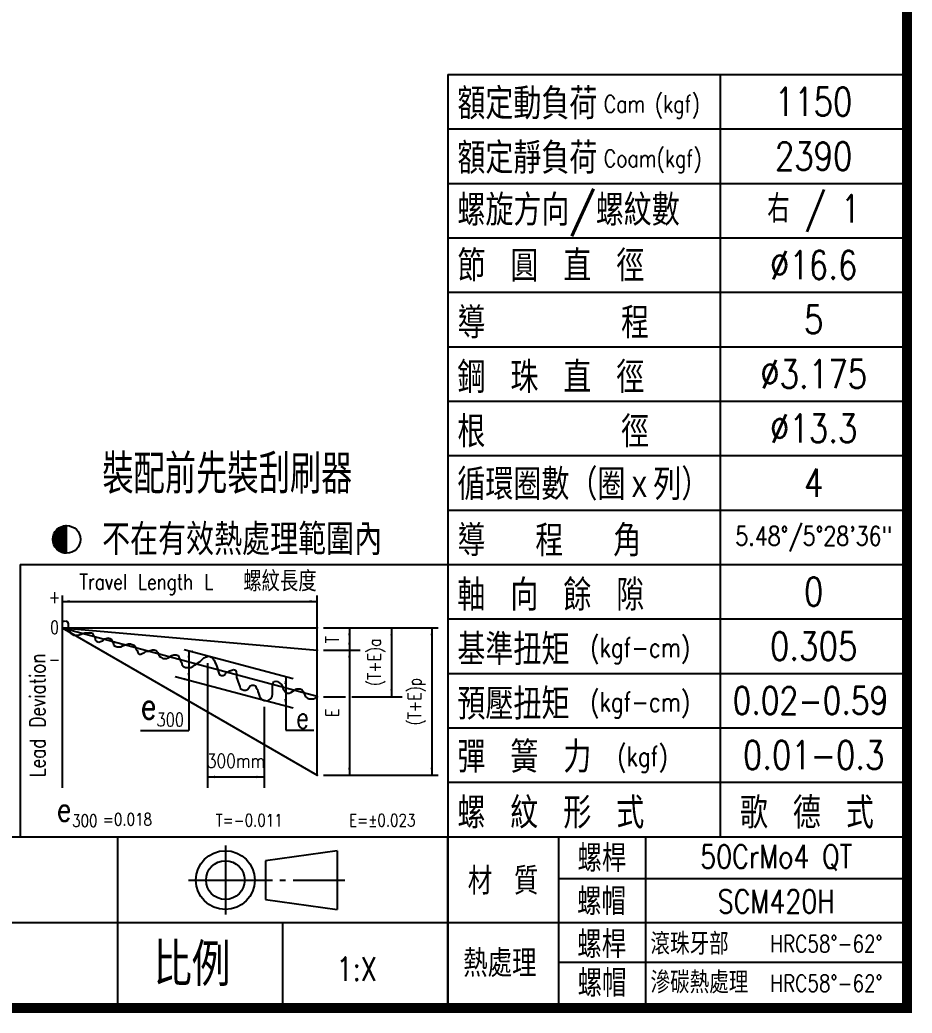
# Model space of a CAD drawing. Header units: millimetres. Extents: x 2335 to 2657, y 96 to 324.
# Drawn here: x 2562.4 to 2657, y 96.1 to 201.4 of the extents above; entities that cross this region are included whole.
import ezdxf
from ezdxf.enums import TextEntityAlignment as Align

# ---------------------------------------------------------------- set-up
doc = ezdxf.new("R2010")
doc.units = ezdxf.units.MM
doc.header["$LTSCALE"] = 10
doc.layers.get('0').update_dxf_attribs({"linetype": 'CONTINUOUS'})
doc.layers.add('AM_4', color=3, linetype='CONTINUOUS', lineweight=25)
doc.layers.add('標籤(紅)', color=2, linetype='CONTINUOUS', lineweight=30)
doc.styles.add('SIMPLEX', font='SIMPLEX.shx', dxfattribs={"width": 0.8, "height": 3, "bigfont": 'chineset.shx'})
doc.styles.get("Standard").update_dxf_attribs({"font": 'TXT', "width": 0.8, "bigfont": 'CHINESET'})

# ---------------------------------------------------------------- blocks, each defined once
blk = doc.blocks.new('*X2')
at = {"color": 0}
for p, q in [((508.43, 86.75), (512.19, 86.75)), ((508.45, 86.8), (512.19, 86.8)), ((508.47, 86.85), (512.19, 86.85)), ((508.49, 86.9), (512.19, 86.9)), ((508.51, 86.95), (512.19, 86.95)), ((508.54, 87), (512.19, 87)), ((508.56, 87.05), (512.19, 87.05)), ((508.58, 87.1), (512.19, 87.1)), ((508.61, 87.15), (512.19, 87.15)), ((508.63, 87.2), (512.19, 87.2)), ((508.66, 87.25), (512.19, 87.25)), ((508.68, 87.3), (512.19, 87.3)), ((508.71, 87.35), (512.19, 87.35)), ((508.74, 87.4), (512.19, 87.4)), ((508.77, 87.45), (512.19, 87.45)), ((508.8, 87.5), (512.19, 87.5)), ((508.83, 87.55), (512.19, 87.55)), ((508.87, 87.6), (512.19, 87.6)), ((508.9, 87.65), (512.19, 87.65)), ((508.94, 87.7), (512.19, 87.7)), ((508.97, 87.75), (512.19, 87.75)), ((509.01, 87.8), (512.19, 87.8)), ((509.05, 87.85), (512.19, 87.85)), ((509.09, 87.9), (512.19, 87.9)), ((509.13, 87.95), (512.19, 87.95)), ((509.18, 88), (512.19, 88)), ((509.22, 88.05), (512.19, 88.05)), ((509.27, 88.1), (512.19, 88.1)), ((509.31, 88.15), (512.19, 88.15)), ((509.36, 88.2), (512.19, 88.2)), ((509.41, 88.25), (512.19, 88.25)), ((509.47, 88.3), (512.19, 88.3)), ((509.52, 88.35), (512.19, 88.35)), ((509.58, 88.4), (512.19, 88.4)), ((509.64, 88.45), (512.19, 88.45)), ((509.7, 88.5), (512.19, 88.5)), ((509.76, 88.55), (512.19, 88.55)), ((509.83, 88.6), (512.19, 88.6)), ((509.9, 88.65), (512.19, 88.65)), ((509.97, 88.7), (512.19, 88.7)), ((510.05, 88.75), (512.19, 88.75)), ((510.13, 88.8), (512.19, 88.8)), ((510.22, 88.85), (512.19, 88.85)), ((510.31, 88.9), (512.19, 88.9)), ((510.41, 88.95), (512.19, 88.95)), ((510.51, 89), (512.19, 89)), ((510.62, 89.05), (512.19, 89.05)), ((510.75, 89.1), (512.19, 89.1)), ((510.89, 89.15), (512.19, 89.15)), ((511.04, 89.2), (512.19, 89.2)), ((511.22, 89.25), (512.19, 89.25)), ((511.45, 89.3), (512.19, 89.3)), ((511.81, 89.35), (512.19, 89.35)), ((508.19, 85.6), (512.19, 85.6)), ((508.19, 85.55), (512.19, 85.55)), ((508.19, 85.5), (512.19, 85.5)), ((508.19, 85.45), (512.19, 85.45)), ((508.19, 85.4), (512.19, 85.4)), ((508.19, 85.35), (512.19, 85.35)), ((508.19, 85.3), (512.19, 85.3)), ((508.19, 85.25), (512.19, 85.25)), ((508.19, 85.2), (512.19, 85.2)), ((508.19, 85.15), (512.19, 85.15)), ((508.2, 85.7), (512.19, 85.7)), ((508.2, 85.65), (512.19, 85.65)), ((508.2, 85.1), (512.19, 85.1)), ((508.2, 85.05), (512.19, 85.05)), ((508.2, 85), (512.19, 85)), ((508.21, 85.8), (512.19, 85.8)), ((508.21, 85.75), (512.19, 85.75)), ((508.21, 84.95), (512.19, 84.95)), ((508.21, 84.9), (512.19, 84.9)), ((508.22, 85.9), (512.19, 85.9)), ((508.22, 85.85), (512.19, 85.85)), ((508.22, 84.85), (512.19, 84.85)), ((508.23, 85.95), (512.19, 85.95)), ((508.23, 84.8), (512.19, 84.8)), ((508.23, 84.75), (512.19, 84.75)), ((508.24, 86), (512.19, 86)), ((508.24, 84.7), (512.19, 84.7)), ((508.25, 86.1), (512.19, 86.1)), ((508.25, 86.05), (512.19, 86.05)), ((508.25, 84.65), (512.19, 84.65)), ((508.26, 86.15), (512.19, 86.15)), ((508.26, 84.6), (512.19, 84.6)), ((508.27, 86.2), (512.19, 86.2)), ((508.27, 84.55), (512.19, 84.55)), ((508.28, 84.5), (512.19, 84.5)), ((508.29, 86.25), (512.19, 86.25)), ((508.29, 84.45), (512.19, 84.45)), ((508.3, 86.3), (512.19, 86.3)), ((508.31, 86.35), (512.19, 86.35)), ((508.31, 84.4), (512.19, 84.4)), ((508.32, 86.4), (512.19, 86.4)), ((508.32, 84.35), (512.19, 84.35)), ((508.33, 84.3), (512.19, 84.3)), ((508.34, 86.45), (512.19, 86.45)), ((508.35, 86.5), (512.19, 86.5)), ((508.35, 84.25), (512.19, 84.25)), ((508.36, 84.2), (512.19, 84.2)), ((508.37, 86.55), (512.19, 86.55)), ((508.38, 86.6), (512.19, 86.6)), ((508.38, 84.15), (512.19, 84.15)), ((508.39, 84.1), (512.19, 84.1)), ((508.4, 86.65), (512.19, 86.65)), ((508.41, 84.05), (512.19, 84.05)), ((508.42, 86.7), (512.19, 86.7)), ((508.43, 84), (512.19, 84)), ((508.45, 83.95), (512.19, 83.95)), ((508.47, 83.9), (512.19, 83.9)), ((508.49, 83.85), (512.19, 83.85)), ((508.51, 83.8), (512.19, 83.8)), ((508.53, 83.75), (512.19, 83.75)), ((508.55, 83.7), (512.19, 83.7)), ((508.57, 83.65), (512.19, 83.65)), ((508.6, 83.6), (512.19, 83.6)), ((508.62, 83.55), (512.19, 83.55)), ((508.65, 83.5), (512.19, 83.5)), ((508.68, 83.45), (512.19, 83.45)), ((508.7, 83.4), (512.19, 83.4)), ((508.73, 83.35), (512.19, 83.35)), ((508.76, 83.3), (512.19, 83.3)), ((508.79, 83.25), (512.19, 83.25)), ((508.83, 83.2), (512.19, 83.2)), ((508.86, 83.15), (512.19, 83.15)), ((508.89, 83.1), (512.19, 83.1)), ((508.93, 83.05), (512.19, 83.05)), ((508.96, 83), (512.19, 83)), ((509, 82.95), (512.19, 82.95)), ((509.04, 82.9), (512.19, 82.9)), ((509.08, 82.85), (512.19, 82.85)), ((509.12, 82.8), (512.19, 82.8)), ((509.16, 82.75), (512.19, 82.75)), ((509.21, 82.7), (512.19, 82.7)), ((509.25, 82.65), (512.19, 82.65)), ((509.3, 82.6), (512.19, 82.6)), ((509.35, 82.55), (512.19, 82.55)), ((509.4, 82.5), (512.19, 82.5)), ((509.45, 82.45), (512.19, 82.45)), ((509.5, 82.4), (512.19, 82.4)), ((509.56, 82.35), (512.19, 82.35)), ((509.62, 82.3), (512.19, 82.3)), ((509.68, 82.25), (512.19, 82.25)), ((509.74, 82.2), (512.19, 82.2)), ((509.81, 82.15), (512.19, 82.15)), ((509.88, 82.1), (512.19, 82.1)), ((509.95, 82.05), (512.19, 82.05)), ((510.03, 82), (512.19, 82)), ((510.11, 81.95), (512.19, 81.95)), ((510.19, 81.9), (512.19, 81.9)), ((510.28, 81.85), (512.19, 81.85)), ((510.38, 81.8), (512.19, 81.8)), ((510.48, 81.75), (512.19, 81.75)), ((510.59, 81.7), (512.19, 81.7)), ((510.71, 81.65), (512.19, 81.65)), ((510.84, 81.6), (512.19, 81.6)), ((510.99, 81.55), (512.19, 81.55)), ((511.17, 81.5), (512.19, 81.5)), ((511.38, 81.45), (512.19, 81.45)), ((511.68, 81.4), (512.19, 81.4))]:
    blk.add_line(p, q, dxfattribs=at)

msp = doc.modelspace()

# ---------------------------------------------------------------- linework, layer by layer
msp.add_lwpolyline([(2335.6655, 96.6513, 1.0666, 1.0666, 0), (2656.4777, 96.6513, 1.0666, 1.0666, 0), (2656.4777, 323.9275, 1.0666, 1.0666, 0), (2335.6655, 323.9275, 1.0666, 1.0666, 0)], format="xyseb", close=True)
at = {"layer": 'AM_4'}
for p, q in [((2607.8101, 195.6172), (2607.8101, 97.1013)), ((2607.8101, 195.6172), (2656.4777, 195.6172)), ((2636.6669, 195.6172), (2636.6669, 114.818)), ((2607.8101, 189.8458), (2656.4777, 189.8458)), ((2607.8101, 184.0745), (2656.4777, 184.0745)), ((2607.8101, 178.3031), (2656.4777, 178.3031)), ((2607.8101, 172.5317), (2656.4777, 172.5317)), ((2607.8101, 166.7604), (2656.4777, 166.7604)), ((2607.8101, 160.989), (2656.4777, 160.989)), ((2607.8101, 155.2176), (2656.4777, 155.2176)), ((2607.8101, 149.4463), (2656.4777, 149.4463)), ((2567.3894, 144.8848), (2567.3894, 147.7992)), ((2562.4636, 143.6749), (2562.4636, 114.818)), ((2562.4636, 143.6749), (2656.4777, 143.6749)), ((2566.9052, 140.3783), (2566.9052, 120.012)), ((2593.9427, 121.3444), (2593.9427, 140.3783)), ((2566.9052, 139.7651), (2593.9427, 139.7651)), ((2566.9052, 137.6522), (2567.1093, 137.6522)), ((2566.9052, 136.9545), (2593.9427, 121.3444)), ((2566.9052, 136.9545), (2593.9427, 136.9545)), ((2566.9052, 136.9545), (2593.9427, 134.589)), ((2566.9052, 136.9545), (2593.9427, 129.7098)), ((2567.1093, 137.6522), (2567.3032, 137.7168)), ((2567.3032, 137.7168), (2567.4972, 137.5876)), ((2567.4972, 137.5876), (2567.5619, 137.3938)), ((2567.5619, 137.3938), (2567.5619, 136.8123)), ((2594.625, 136.9545), (2606.7742, 136.9545)), ((2597.3636, 136.9545), (2597.3636, 134.589)), ((2601.8335, 136.9545), (2601.8335, 129.6409)), ((2606.0939, 136.9545), (2606.0939, 121.3444)), ((2607.8101, 137.9035), (2656.4777, 137.9035)), ((2567.5619, 136.8123), (2567.6912, 136.6185)), ((2567.6912, 136.6185), (2567.7559, 136.4247)), ((2567.7559, 136.4247), (2568.1438, 136.1663)), ((2568.1438, 136.1663), (2568.5318, 136.1663)), ((2568.5318, 136.1663), (2568.7257, 136.2309)), ((2568.7257, 136.2309), (2568.9197, 136.2955)), ((2568.9197, 136.2955), (2569.1137, 136.3601)), ((2569.1137, 136.3601), (2569.3077, 136.4247)), ((2569.3077, 136.4247), (2570.0836, 136.4247)), ((2570.0836, 136.4247), (2570.2129, 136.2309)), ((2570.2129, 136.2309), (2570.3422, 136.037)), ((2570.3422, 136.037), (2570.4069, 135.8432)), ((2570.4069, 135.8432), (2570.4069, 135.6494)), ((2571.3767, 135.7786), (2571.5707, 135.8432)), ((2571.5707, 135.8432), (2571.7647, 135.9078)), ((2571.7647, 135.9078), (2571.9587, 135.8432)), ((2571.9587, 135.8432), (2572.1527, 135.714)), ((2570.4069, 135.6494), (2570.6008, 135.5202)), ((2570.6008, 135.5202), (2570.7948, 135.4556)), ((2570.7948, 135.4556), (2570.9888, 135.5202)), ((2570.9888, 135.5202), (2571.1828, 135.5848)), ((2571.1828, 135.5848), (2571.3767, 135.7786)), ((2572.1527, 135.714), (2572.2173, 135.5202)), ((2572.2173, 135.5202), (2572.3466, 135.3264)), ((2572.3466, 135.3264), (2572.3466, 135.1325)), ((2572.3466, 135.1325), (2572.5406, 135.0033)), ((2572.5406, 135.0033), (2572.7346, 134.9387)), ((2572.7346, 134.9387), (2573.1225, 134.9387)), ((2573.1225, 134.9387), (2573.3165, 135.0679)), ((2573.3165, 135.0679), (2573.5105, 135.1325)), ((2573.5105, 135.1325), (2573.7045, 135.1971)), ((2573.7045, 135.1971), (2573.9631, 135.2617)), ((2573.9631, 135.2617), (2574.1571, 135.2617)), ((2574.1571, 135.2617), (2574.3511, 135.1971)), ((2574.3511, 135.1971), (2574.545, 135.1325)), ((2574.545, 135.1325), (2574.6743, 134.9387)), ((2574.6743, 134.9387), (2574.739, 134.7449)), ((2574.739, 134.7449), (2574.8683, 134.5511)), ((2574.8683, 134.5511), (2574.933, 134.3572)), ((2574.933, 134.3572), (2575.0623, 134.1634)), ((2575.0623, 134.1634), (2575.2563, 134.1634)), ((2575.2563, 134.1634), (2575.4503, 134.2926)), ((2575.4503, 134.2926), (2575.6442, 134.3572)), ((2575.6442, 134.3572), (2575.8382, 134.4865)), ((2575.8382, 134.4865), (2576.0322, 134.4865)), ((2576.0322, 134.4865), (2576.2262, 134.5511)), ((2576.2262, 134.5511), (2576.4848, 134.6157)), ((2576.4848, 134.6157), (2576.6788, 134.6157)), ((2576.6788, 134.6157), (2576.8727, 134.5511)), ((2576.8727, 134.5511), (2577.0667, 134.3572)), ((2577.0667, 134.3572), (2577.1314, 134.1634)), ((2577.1314, 134.1634), (2577.196, 133.9696)), ((2577.196, 133.9696), (2577.39, 133.8404)), ((2577.39, 133.8404), (2577.584, 133.7112)), ((2577.9719, 133.7112), (2578.1659, 133.7758)), ((2578.1659, 133.7758), (2578.5539, 134.0342)), ((2578.5539, 134.0342), (2578.7479, 134.0988)), ((2578.7479, 134.0988), (2579.0065, 134.0988)), ((2579.0065, 134.0988), (2579.2005, 134.0342)), ((2579.2005, 134.0342), (2579.2651, 133.8404)), ((2579.2651, 133.8404), (2579.3944, 133.6465)), ((2579.8579, 134.677), (2591.3995, 131.5844)), ((2580.3417, 134.5474), (2580.3417, 126.0808)), ((2581.7222, 133.5819), (2581.9161, 133.7758)), ((2581.9161, 133.7758), (2582.1101, 133.8404)), ((2582.1101, 133.8404), (2582.3041, 133.905)), ((2582.3041, 133.905), (2582.4981, 133.9696)), ((2582.4981, 133.9696), (2582.692, 133.8404)), ((2582.692, 133.8404), (2582.886, 133.7112)), ((2594.625, 134.589), (2598.5008, 134.589)), ((2597.3636, 134.589), (2597.3636, 121.3444)), ((2577.584, 133.7112), (2577.9719, 133.7112)), ((2579.3944, 133.6465), (2579.4591, 133.4527)), ((2579.4591, 133.4527), (2579.5884, 133.2589)), ((2579.5884, 133.2589), (2579.5884, 133.0651)), ((2579.5884, 133.0651), (2579.7824, 132.8713)), ((2579.7824, 132.8713), (2579.9764, 132.742)), ((2579.9764, 132.742), (2580.5583, 132.742)), ((2580.5583, 132.742), (2580.7523, 132.8713)), ((2580.7523, 132.8713), (2580.9462, 133.0005)), ((2580.9462, 133.0005), (2581.5282, 133.3881)), ((2581.5282, 133.3881), (2581.7222, 133.5819)), ((2582.3041, 133.2227), (2582.3041, 120.0154)), ((2582.886, 133.7112), (2583.0153, 133.5173)), ((2583.0153, 133.5173), (2583.08, 133.3235)), ((2583.08, 133.3235), (2583.2093, 133.1297)), ((2583.2093, 133.1297), (2583.3386, 132.742)), ((2583.3386, 132.742), (2583.4033, 132.5482)), ((2597.3636, 132.9969), (2597.3636, 131.4048)), ((2591.3894, 128.4348), (2578.9077, 131.7792)), ((2583.4033, 132.5482), (2583.4679, 132.3544)), ((2583.4679, 132.3544), (2583.5326, 132.1606)), ((2583.5326, 132.1606), (2583.5973, 131.9667)), ((2583.5973, 131.9667), (2583.7912, 131.9021)), ((2583.7912, 131.9021), (2583.9852, 131.9021)), ((2583.9852, 131.9021), (2584.1792, 132.0314)), ((2584.1792, 132.0314), (2584.3085, 132.2252)), ((2584.3085, 132.2252), (2584.5025, 132.2898)), ((2584.5025, 132.2898), (2584.6965, 132.419)), ((2584.6965, 132.419), (2584.8904, 132.4836)), ((2584.8904, 132.4836), (2585.0844, 132.5482)), ((2585.0844, 132.5482), (2585.2784, 132.4836)), ((2585.2784, 132.4836), (2585.343, 132.2898)), ((2585.343, 132.2898), (2585.4077, 132.096)), ((2585.4077, 132.096), (2585.4077, 131.7083)), ((2585.4077, 131.7083), (2585.4724, 131.5145)), ((2590.6079, 131.7834), (2590.6079, 126.1052)), ((2607.8101, 132.1321), (2656.4777, 132.1321)), ((2585.4724, 131.5145), (2585.537, 131.3207)), ((2585.537, 131.3207), (2585.6663, 130.933)), ((2585.6663, 130.933), (2585.731, 130.7392)), ((2585.731, 130.7392), (2585.7957, 130.5454)), ((2586.5716, 130.4162), (2586.7009, 130.61)), ((2586.7009, 130.61), (2586.8302, 130.8038)), ((2586.8302, 130.8038), (2587.0242, 130.8684)), ((2587.0242, 130.8684), (2587.2182, 130.8684)), ((2587.2182, 130.8684), (2587.4121, 130.8038)), ((2587.4121, 130.8038), (2587.4768, 130.61)), ((2587.4768, 130.61), (2587.6061, 130.4162)), ((2589.2226, 130.8684), (2589.2872, 131.0622)), ((2589.2226, 129.9401), (2589.2226, 130.8684)), ((2589.2872, 131.0622), (2589.3519, 131.2561)), ((2589.3519, 131.2561), (2589.5459, 131.3207)), ((2589.5459, 131.3207), (2589.7398, 131.2561)), ((2589.7398, 131.2561), (2590.1278, 130.9976)), ((2590.1278, 130.9976), (2590.2571, 130.7392)), ((2590.2571, 130.7392), (2590.3218, 130.5454)), ((2585.7957, 130.5454), (2585.9896, 130.4162)), ((2585.9896, 130.4162), (2586.1836, 130.3515)), ((2586.1836, 130.3515), (2586.3776, 130.3515)), ((2586.3776, 130.3515), (2586.5716, 130.4162)), ((2587.6061, 130.4162), (2587.6708, 130.2223)), ((2587.6708, 130.2223), (2587.7354, 130.0285)), ((2587.7354, 130.0285), (2587.8398, 129.7156)), ((2590.3218, 130.5454), (2590.4511, 130.3515)), ((2590.4511, 130.3515), (2590.5804, 130.1577)), ((2590.5804, 130.1577), (2590.7744, 130.0285)), ((2590.7744, 130.0285), (2590.9684, 130.0285)), ((2590.9684, 130.0285), (2591.1623, 130.0931)), ((2591.1623, 130.0931), (2591.5503, 130.3515)), ((2591.5503, 130.3515), (2591.7443, 130.4808)), ((2591.7443, 130.4808), (2592.1322, 130.4808)), ((2592.1322, 130.4808), (2592.3262, 130.4162)), ((2592.3262, 130.4162), (2592.4555, 130.2223)), ((2592.4555, 130.2223), (2592.5202, 130.0285)), ((2592.5202, 130.0285), (2592.6495, 129.8347)), ((2592.6495, 129.8347), (2592.7141, 129.6409)), ((2592.7141, 129.6409), (2592.9081, 129.5116)), ((2592.9081, 129.5116), (2593.1021, 129.447)), ((2593.5547, 129.447), (2593.7487, 129.5116)), ((2593.7487, 129.5116), (2593.9427, 129.6409)), ((2593.9427, 129.6409), (2594.0073, 129.7055)), ((2594.625, 129.6409), (2596.9433, 129.6409)), ((2597.6314, 129.6409), (2602.9707, 129.6409)), ((2588.3293, 128.5724), (2588.3293, 120.0154)), ((2593.1021, 129.447), (2593.5547, 129.447)), ((2607.8101, 126.3608), (2656.4777, 126.3608)), ((2575.2027, 126.0808), (2580.3417, 126.0808)), ((2590.6079, 126.1052), (2593.6084, 126.1052)), ((2582.3041, 121.1526), (2588.3293, 121.1526)), ((2594.625, 121.3444), (2606.7742, 121.3444)), ((2607.8101, 120.5894), (2656.4777, 120.5894)), ((2457.2403, 114.818), (2656.4777, 114.818)), ((2572.8073, 96.6513), (2572.8073, 114.818)), ((2607.8101, 96.6513), (2607.8101, 114.818)), ((2607.8101, 114.818), (2656.4777, 114.818)), ((2619.5228, 114.818), (2619.5228, 97.1013)), ((2628.7441, 114.818), (2628.7441, 97.1013)), ((2584.2107, 113.8841), (2584.2107, 106.5867)), ((2596.0587, 113.3342), (2588.4642, 112.2682)), ((2596.0587, 113.3342), (2596.0587, 107.1024)), ((2588.4642, 112.2682), (2588.4642, 108.1683)), ((2580.3178, 110.2183), (2589.2249, 110.2183)), ((2589.9715, 110.2183), (2590.6033, 110.2183)), ((2591.4073, 110.2183), (2596.8669, 110.2183)), ((2619.5228, 110.38), (2656.4777, 110.38)), ((2588.4642, 108.1683), (2596.0587, 107.1024)), ((2524.9285, 105.7347), (2656.4777, 105.7347)), ((2590.2981, 96.6513), (2590.2981, 105.7347)), ((2619.5228, 101.5275), (2656.4777, 101.5275))]:
    msp.add_line(p, q, dxfattribs=at)
for centre, radius in [((2567.3894, 146.342), 1.4572), ((2584.2107, 110.2183), 3.1159), ((2584.2107, 110.2183), 2.0499)]:
    msp.add_circle(centre, radius, dxfattribs=at)
msp.add_arc((2588.513, 129.9401), 0.7096, 198.448471, 0, dxfattribs=at)
for p in [(2593.9427, 136.9545), (2593.9427, 136.9545), (2593.9427, 136.9545), (2580.6876, 134.4547), (2582.3041, 133.905), (2593.9427, 134.589), (2593.9427, 134.589), (2597.3636, 134.589), (2597.3636, 134.589), (2579.8995, 131.5135), (2580.3417, 131.5135), (2593.9427, 129.6409), (2601.8335, 129.6409), (2588.3293, 129.2547), (2588.3293, 121.1526), (2593.9427, 121.3444), (2593.9427, 121.3444), (2597.3636, 121.3444), (2606.0939, 121.3444)]:
    msp.add_point(p, dxfattribs=at)
for points in [[(2567.7013, 139.8977), (2567.7013, 139.6324), (2566.9052, 139.7651)], [(2593.1466, 139.8977), (2593.1466, 139.6324), (2593.9427, 139.7651)], [(2597.4962, 136.1584), (2597.2309, 136.1584), (2597.3636, 136.9545)], [(2601.7008, 136.1584), (2601.9662, 136.1584), (2601.8335, 136.9545)], [(2605.9613, 136.1584), (2606.2266, 136.1584), (2606.0939, 136.9545)], [(2597.2309, 135.385), (2597.4962, 135.385), (2597.3636, 134.589)], [(2580.4631, 133.7876), (2580.1978, 133.7876), (2580.3304, 134.5837)], [(2597.2309, 133.793), (2597.4962, 133.793), (2597.3636, 134.589)], [(2580.4589, 132.1834), (2580.1936, 132.1834), (2580.3263, 131.3874)], [(2590.7294, 131.0236), (2590.464, 131.0236), (2590.5967, 131.8196)], [(2601.7008, 130.4369), (2601.9662, 130.4369), (2601.8335, 129.6409)], [(2590.7252, 129.4194), (2590.4598, 129.4194), (2590.5925, 128.6233)], [(2597.2309, 122.1404), (2597.4962, 122.1404), (2597.3636, 121.3444)], [(2605.9613, 122.1404), (2606.2266, 122.1404), (2606.0939, 121.3444)], [(2583.1001, 121.2853), (2583.1001, 121.0199), (2582.3041, 121.1526)], [(2587.5333, 121.2853), (2587.5333, 121.0199), (2588.3293, 121.1526)]]:
    msp.add_solid(points, dxfattribs=at)

# ---------------------------------------------------------------- block references
at = {"layer": 'AM_4', "xscale": 0.3642986382794437, "yscale": 0.3642986382794437, "zscale": 0.3642986382794437}
msp.add_blockref('*X2', (2380.8004, 115.2427), dxfattribs=at)

# ---------------------------------------------------------------- texts
at = {"style": 'SIMPLEX', "width": 0.8}
for s, p in [('Cam (kgf)', (2624.3215, 191.5707)), ('Coam(kgf)', (2624.3215, 185.7994))]:
    msp.add_text(s, height=1.83751, dxfattribs=at).set_placement(p)
at = {"layer": 'AM_4'}
for s, height, width, p in [('額定動負荷', 3.29793, 0.9, (2608.8092, 190.868)), ('額定靜負荷', 3.29793, 0.9, (2608.8092, 185.0966)), ('螺旋方向/螺紋數', 3.29793, 0.9, (2608.8092, 179.5811)), ('節 圓 直 徑', 3.29793, 0.9, (2608.8092, 173.6736)), ('導     程', 3.29793, 0.9, (2608.8092, 167.6314)), ('鋼 珠 直 徑', 3.29793, 0.9, (2608.8092, 161.86)), ('根     徑', 3.29793, 0.9, (2608.8092, 156.0886)), ('循環圈數（圈ｘ列）', 3.29793, 0.9, (2608.8092, 150.5104)), ('不在有效熱處理範圍內', 3.29793, 0.9, (2571.1466, 144.6662)), ('導  程  角', 3.29793, 0.9, (2608.8092, 144.5459)), ('螺紋長度', 2.15821, 0.9, (2586.1173, 140.8194)), ('軸 向 餘 隙', 3.29793, 0.9, (2608.8092, 138.779)), ('基準扭矩 ', 3.29793, 0.9, (2608.8092, 133.0076)), ('預壓扭矩 ', 3.29793, 0.9, (2608.8092, 127.2362)), ('彈 簧 力', 3.29793, 0.9, (2608.8092, 121.6035)), ('螺 紋 形 式', 3.29793, 0.9, (2608.8092, 115.689)), ('歌 德 式', 3.29793, 0.9, (2638.7523, 115.689)), ('=0.018', 1.30687, 0.8, (2571.235, 116.0103)), ('T=-0.011', 1.30687, 0.8, (2583.2109, 115.9177)), ('E=%%P0.023', 1.30687, 0.8, (2597.325, 115.9177)), ('螺桿', 2.87761, 0.9, (2621.536, 111.0936)), ('材 質', 2.87761, 0.9, (2609.907, 108.6858)), ('螺帽', 2.87761, 0.9, (2621.4941, 106.5084)), ('螺桿', 2.87761, 0.9, (2621.515, 101.9563)), ('滾珠牙部', 2.30209, 0.9, (2629.2796, 102.31)), ('比例', 4.53465, 0.9, (2576.588, 98.9902)), ('熱處理', 2.87761, 0.9, (2609.4251, 99.9559)), ('螺帽', 2.87761, 0.9, (2621.557, 97.8407)), ('滲碳熱處理', 2.30209, 0.9, (2629.2881, 98.2183))]:
    msp.add_text(s, height=height, dxfattribs=dict(at, width=width)).set_placement(p)
at = {"layer": 'AM_4', "style": 'SIMPLEX', "width": 0.8}
for s, height, p in [('1150', 3, (2646.5723, 192.7315)), ('2390', 3, (2646.5723, 186.9602)), ('右 / 1', 2.94458, (2646.5723, 181.1888)), ('%%C16.6', 3, (2646.5723, 175.4174)), ('5', 3, (2646.5723, 169.6461)), ('%%C3.175', 3, (2646.5723, 163.8747)), ('%%C13.3', 3, (2646.5723, 158.1033)), ('4', 3, (2646.5723, 152.3319)), ('5.48%%D/5%%D28\'36"', 2, (2646.5723, 146.5606)), ('0', 3, (2646.5723, 140.7892)), ('0.305', 3, (2646.5723, 135.0178)), ('0.02-0.59', 2.9, (2646.233, 129.2465)), ('0.01-0.3', 3, (2646.5723, 123.4751)), ('50CrMo4 QT', 2.46139, (2642.6109, 112.599)), ('SCM420H', 2.46139, (2642.6109, 107.9537))]:
    msp.add_text(s, height=height, dxfattribs=at).set_placement(p, align=Align.MIDDLE)
at = {"layer": 'AM_4', "width": 0.8}
for s, height, p in [('Travel Length L', 1.63757, (2575.8379, 141.8311)), ('300mm', 1.50111, (2585.33, 122.8668))]:
    msp.add_text(s, height=height, dxfattribs=at).set_placement(p, align=Align.MIDDLE_CENTER)
for s, p in [('+', (2566.1091, 140.2423)), ('0', (2566.1091, 137.0209)), ('-', (2566.1091, 133.6206))]:
    msp.add_text(s, height=1.3646, dxfattribs=at).set_placement(p, align=Align.MIDDLE)
for s, height, p in [('T', 1.3646, (2595.544, 135.708)), ('(T+E)a', 1.36464, (2600.014, 133.3218)), ('(T+E)p', 1.36464, (2604.2744, 129.1494)), ('E', 1.3646, (2595.544, 127.9667))]:
    msp.add_text(s, height=height, rotation=90, dxfattribs=at).set_placement(p, align=Align.MIDDLE_CENTER)
at = {"layer": 'AM_4', "style": 'SIMPLEX', "width": 0.8}
for s, height, p in [('(kgf-cm)', 2.0612, (2622.896, 133.849)), ('(kgf-cm)', 2.0612, (2622.896, 128.0777)), ('(kgf)', 2.0612, (2625.7517, 122.3063)), ('HRC58%%d-62%%d', 1.78833, (2641.9812, 102.5794)), ('1:X', 2.51484, (2595.982, 99.5522)), ('HRC58%%d-62%%d', 1.78833, (2641.9812, 98.386))]:
    msp.add_text(s, height=height, dxfattribs=at).set_placement(p)
at = {"layer": 'AM_4', "width": 0.8}
msp.add_text('Lead Deviation', height=1.63757, rotation=90, dxfattribs=at).set_placement((2564.2596, 127.6764), align=Align.MIDDLE)
for s, height, p in [('e', 2.7293, (2576.92, 128.6717)), ('300', 1.41923, (2579.8325, 127.2303)), ('e', 2.2744, (2593.0961, 127.4413)), ('e', 2.5132, (2567.8935, 117.7246)), ('300', 1.30687, (2570.6585, 116.5238))]:
    msp.add_text(s, height=height, dxfattribs=at).set_placement(p, align=Align.MIDDLE_RIGHT)
at = {"layer": '標籤(紅)', "color": 2, "style": 'SIMPLEX', "width": 0.8}
msp.add_text('裝配前先裝刮刷器', height=4.14223, dxfattribs=at).set_placement((2571.1714, 151.1859))

doc.saveas('drawing.dxf')
